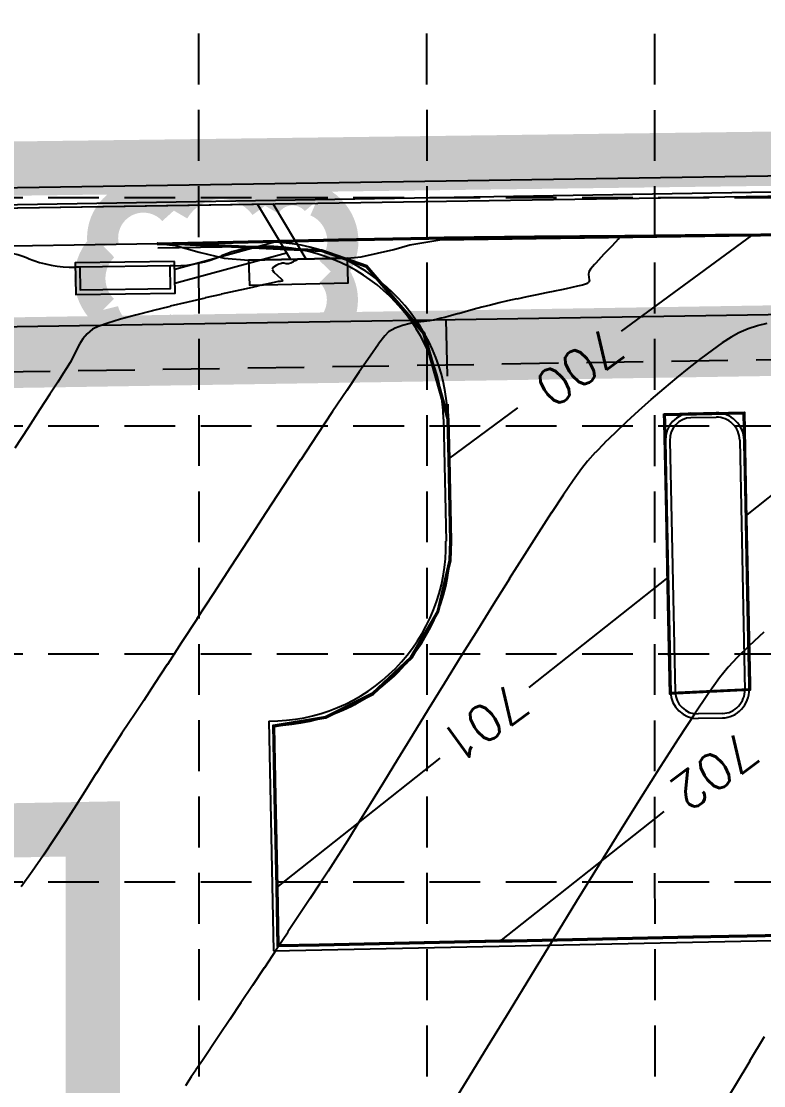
# Model space of a CAD drawing. Extents: x 5513 to 6525, y 3862 to 5479.
# Drawn here: x 5595.9 to 5678, y 5026.3 to 5144 of the extents above; entities that cross this region are included whole.
import ezdxf

# ---------------------------------------------------------------- set-up
doc = ezdxf.new("R2010")
doc.units = 0
doc.header["$LTSCALE"] = 50
doc.header["$MEASUREMENT"] = 0
for name, pattern in [('DAREA', [0.45, 0.35, -0.1]), ('DASH', [0.375, 0.25, -0.125]), ('HIDDEN', [0.375, 0.25, -0.125]), ('HIDDEN2', [0.1875, 0.125, -0.0625])]:
    doc.linetypes.add(name, pattern=pattern)
for name, color, linetype in [('C-DRNA-E', 11, 'DAREA'), ('C-PKNG-BACK-N', 7, 'Continuous'), ('C-PKNG-FACE-N', 4, 'Continuous'), ('C-STRM-PIPE-E', 14, 'Continuous'), ('C-STRM-PIPE-N', 4, 'Continuous'), ('c-strm-strc-n', 4, 'Continuous'), ('C-TOPO-MINR-N', 7, 'Continuous'), ('CONT-MJR', 6, 'Continuous'), ('CONT-MNR', 14, 'Continuous'), ('GRID', 254, 'HIDDEN'), ('INLET PROTECTION', 5, 'Continuous'), ('LIMITS OF DISTURBANCE', 1, 'DASH'), ('SILT FENCE', 200, 'Continuous'), ('V-ESMT-ACCS-N', 2, 'HIDDEN2'), ('V-ESMT-UTIL-N', 2, 'HIDDEN2'), ('v-pave-back-e', 6, 'Continuous'), ('v-prop-line', 3, 'Continuous'), ('v-strm-strc', 7, 'Continuous'), ('v-topo-bndy', 140, 'Continuous'), ('V-TOPO-BNDY-2', 7, 'Continuous')]:
    doc.layers.add(name, color=color, linetype=linetype)
for name, color, linetype, plot in [('C-TOPO-TINN--SUB-FACE', 6, 'Continuous', False), ('C-TOPO-TINN-CURB', 5, 'Continuous', False), ('C-TOPO-TINN-PVMT', 4, 'Continuous', False), ('C-TOPO-TINN-SUBG', 3, 'Continuous', False)]:
    doc.layers.add(name, color=color, linetype=linetype, plot=plot)
doc.styles.add('L100', font='simplex', dxfattribs={"height": 5})

msp = doc.modelspace()

# ---------------------------------------------------------------- linework, layer by layer
at = {"layer": 'C-DRNA-E', "color": 7, "const_width": 2, "elevation": -7.22, "flags": 128}
msp.add_lwpolyline([(5564.72, 4472.75), (5728.77, 4476.01), (5798.88, 4738.76), (5913.71, 4826.38), (5930.42, 4919.4), (6006.42, 5046.81), (6036.52, 5117.29), (5564.72, 5109.83)], dxfattribs=at)
at = {"layer": 'C-PKNG-BACK-N', "color": 7}
for p, q in [((5622.86, 5119.14), (5611.01, 5118.97)), ((5642.62, 5100.04), (5642.9, 5086.56)), ((5672.8, 5100.25), (5670, 5100.19)), ((5667.67, 5097.64), (5668.25, 5069.89)), ((5675.4, 5097.73), (5675.95, 5070)), ((5673.48, 5067.5), (5670.79, 5067.45)), ((5623.3, 5066.66), (5623.83, 5041.27)), ((5623.83, 5041.27), (5854.83, 5046.06))]:
    msp.add_line(p, q, dxfattribs=at)
for centre, radius, start, end in [((5623.12, 5099.64), 19.5, 1.1876, 90.7775), ((5623.4, 5086.16), 19.5, 269.7183, 1.1876), ((5670.75, 5069.95), 2.5, 181.1876, 270.9566)]:
    msp.add_arc(centre, radius, start, end, dxfattribs=at)
at = {"layer": 'C-PKNG-BACK-N', "color": 7, "extrusion": (0.273434, 0.005669, 0.961874)}
msp.add_arc((4979.08, -5554.34, 1579.28), 2.5, 0, 90, dxfattribs=at)
at = {"layer": 'C-PKNG-BACK-N', "color": 7, "extrusion": (0.266048, 0.173816, 0.948159)}
msp.add_arc((1164.92, -7146.71, 2395.37), 2.5, 236.6368, 329.3836, dxfattribs=at)
at = {"layer": 'C-PKNG-BACK-N', "color": 7, "extrusion": (0.273023, -0.16264, 0.948159)}
msp.add_arc((7259.3, -2161.39, 724.43), 2.5, 210.6164, 303.3632, dxfattribs=at)
at = {"layer": 'C-PKNG-FACE-N', "color": 7}
for p, q in [((5622.85, 5119.64), (5611.01, 5119.47)), ((5672.79, 5100.75), (5669.99, 5100.69)), ((5643.12, 5100.05), (5643.4, 5086.57)), ((5667.17, 5097.63), (5667.75, 5069.88)), ((5675.88, 5097.71), (5676.45, 5070.01)), ((5673.49, 5067), (5670.8, 5066.95)), ((5623.81, 5066.16), (5624.32, 5041.78)), ((5624.32, 5041.78), (5854.82, 5046.56))]:
    msp.add_line(p, q, dxfattribs=at)
for centre, radius, start, end in [((5623.12, 5099.64), 20, 1.1876, 90.7775), ((5623.4, 5086.16), 20, 271.1876, 1.1876), ((5670.75, 5069.95), 3, 181.1876, 270.9566)]:
    msp.add_arc(centre, radius, start, end, dxfattribs=at)
at = {"layer": 'C-PKNG-FACE-N', "color": 7, "extrusion": (0.273434, 0.005669, 0.961874)}
msp.add_arc((4979.08, -5554.34, 1579.28), 3, 0, 90, dxfattribs=at)
at = {"layer": 'C-PKNG-FACE-N', "color": 7, "extrusion": (0.266048, 0.173816, 0.948159)}
msp.add_arc((1164.92, -7146.71, 2395.37), 3, 236.6368, 329.3836, dxfattribs=at)
at = {"layer": 'C-PKNG-FACE-N', "color": 7, "extrusion": (0.273023, -0.16264, 0.948159)}
msp.add_arc((7259.3, -2161.39, 724.43), 3, 210.6164, 303.3632, dxfattribs=at)
at = {"layer": 'C-STRM-PIPE-E', "color": 7}
for p, q in [((5564.72, 5125.17), (5829.69, 5129.34)), ((5564.72, 5122.92), (5758.81, 5125.98)), ((5564.72, 5122.92), (5623.79, 5123.85)), ((5625.7, 5117.74), (5622.06, 5123.82)), ((5627.44, 5117.76), (5623.79, 5123.85))]:
    msp.add_line(p, q, dxfattribs=at)
at = {"layer": 'C-STRM-PIPE-N', "color": 7}
for p, q in [((5612.89, 5116.65), (5624.47, 5119.79)), ((5612.91, 5115.1), (5625.27, 5118.46))]:
    msp.add_line(p, q, dxfattribs=at)
at = {"layer": 'c-strm-strc-n', "color": 7}
for p, q in [((5602.38, 5116.86), (5601.88, 5116.85)), ((5612.88, 5117), (5612.38, 5116.99))]:
    msp.add_line(p, q, dxfattribs=at)
for points in [[(5612.88, 5117.5), (5601.88, 5117.35), (5601.93, 5113.85), (5612.92, 5114)], [(5612.38, 5116.99), (5602.38, 5116.86), (5602.42, 5114.36), (5612.42, 5114.49)]]:
    msp.add_lwpolyline(points, close=True, dxfattribs=at)
for centre, radius, start, end in [((5592.03, 5106.22), 12.5, 68.1576, 90.7775), ((5612.7, 5130.5), 13.5, 270.7775, 293.3973), ((5623.03, 5106.64), 12.5, 90.7775, 113.3973), ((5601.7, 5130.35), 13.5, 248.1576, 270.7775)]:
    msp.add_arc(centre, radius, start, end, dxfattribs=at)
at = {"layer": 'C-TOPO-MINR-N', "color": 7}
for points, elevation in [([(5662.33, 5109.77), (5676.72, 5120.37)], 700), ([(5643.21, 5095.67), (5650.83, 5101.29)], 700), ([(5676.05, 5089.33), (5681.25, 5093.44)], 701), ([(5652.11, 5070.37), (5667.48, 5082.55)], 701), ([(5624.19, 5048.27), (5642.25, 5062.57)], 701), ([(5648.84, 5042.29), (5667.03, 5056.68)], 702)]:
    msp.add_lwpolyline(points, dxfattribs=dict(at, elevation=elevation))
at = {"layer": 'C-TOPO-TINN--SUB-FACE', "color": 7}
msp.add_polyline3d([(5680.21, 5042.99, 703.26), (5670.21, 5042.78, 703.02), (5660.22, 5042.57, 702.77), (5650.22, 5042.36, 702.53), (5648.84, 5042.34, 702.5), (5638.85, 5042.13, 702.1), (5628.85, 5041.92, 701.7), (5624.37, 5041.83, 701.52), (5624.24, 5048.28, 701.5), (5624.03, 5058.27, 701.11), (5623.87, 5066.12, 700.8), (5629.59, 5067.08, 700.83), (5634.83, 5069.68, 700.86), (5639.1, 5073.68, 700.88), (5642.03, 5078.75, 700.91), (5643.38, 5084.44, 700.94), (5643.45, 5086.57, 700.95), (5643.26, 5095.68, 700.5), (5643.17, 5100.06, 700.4), (5640.5, 5109.5, 700.11), (5634.11, 5116.95, 699.82), (5629.17, 5118.68, 699.54), (5619.18, 5119.17, 699.31), (5616.4, 5119.3, 699.25), (5611, 5119.42, 699.11), (5611.01, 5119.42, 698.61), (5621, 5119.63, 698.97), (5631, 5119.84, 699.32), (5641, 5120.04, 699.68), (5642.7, 5120.08, 699.74), (5652.7, 5120.17, 699.96), (5662.7, 5120.26, 700.19), (5672.7, 5120.36, 700.41), (5682.7, 5120.45, 700.63)], dxfattribs=at)
msp.add_polyline3d([(5667.06, 5100.59, 701.01), (5675.87, 5100.78, 701.24), (5676.07, 5090.78, 701.57), (5676.28, 5080.78, 701.91), (5676.49, 5070.78, 702.24), (5676.5, 5070.12, 702.27), (5667.7, 5069.68, 702.01), (5667.49, 5079.68, 701.69), (5667.29, 5089.68, 701.37), (5667.08, 5099.68, 701.04)], close=True, dxfattribs=at)
at = {"layer": 'C-TOPO-TINN-CURB', "color": 7}
msp.add_polyline3d([(5680.21, 5042.89, 703.26), (5670.22, 5042.68, 703.02), (5660.22, 5042.47, 702.77), (5650.22, 5042.26, 702.53), (5648.85, 5042.24, 702.5), (5638.85, 5042.03, 702.1), (5628.85, 5041.82, 701.7), (5624.27, 5041.73, 701.52), (5624.14, 5048.27, 701.5), (5623.93, 5058.27, 701.11), (5623.76, 5066.2, 700.8), (5629.55, 5067.18, 700.83), (5634.77, 5069.77, 700.86), (5639.02, 5073.75, 700.88), (5641.94, 5078.79, 700.91), (5643.28, 5084.45, 700.94), (5643.35, 5086.57, 700.95), (5643.16, 5095.67, 700.5), (5643.07, 5100.04, 700.4), (5640.41, 5109.45, 700.11), (5634.06, 5116.87, 699.82), (5629.15, 5118.58, 699.54), (5619.17, 5119.07, 699.31), (5616.4, 5119.2, 699.25), (5611.01, 5119.52, 699.11), (5611, 5119.52, 698.61), (5621, 5119.73, 698.97), (5631, 5119.94, 699.32), (5641, 5120.14, 699.68), (5642.7, 5120.18, 699.74), (5652.7, 5120.27, 699.96), (5662.7, 5120.36, 700.19), (5672.7, 5120.46, 700.41), (5682.7, 5120.55, 700.63)], dxfattribs=at)
msp.add_polyline3d([(5667.16, 5100.5, 701.01), (5675.77, 5100.67, 701.24), (5675.98, 5090.73, 701.57), (5676.18, 5080.73, 701.91), (5676.39, 5070.73, 702.25), (5676.4, 5070.21, 702.27), (5667.8, 5069.79, 702.01), (5667.59, 5079.73, 701.69), (5667.38, 5089.73, 701.36), (5667.18, 5099.73, 701.04)], close=True, dxfattribs=at)
at = {"layer": 'C-TOPO-TINN-PVMT', "color": 7}
msp.add_polyline3d([(5680.21, 5042.94, 702.76), (5670.21, 5042.73, 702.52), (5660.22, 5042.52, 702.27), (5650.22, 5042.31, 702.03), (5648.84, 5042.29, 702), (5638.85, 5042.08, 701.6), (5628.85, 5041.87, 701.2), (5624.32, 5041.78, 701.02), (5624.19, 5048.27, 701), (5623.98, 5058.27, 700.61), (5623.81, 5066.16, 700.3), (5629.57, 5067.13, 700.33), (5634.8, 5069.72, 700.36), (5639.06, 5073.72, 700.38), (5641.98, 5078.77, 700.41), (5643.33, 5084.45, 700.44), (5643.4, 5086.57, 700.45), (5643.21, 5095.67, 700), (5643.12, 5100.05, 699.9), (5640.46, 5109.47, 699.61), (5634.09, 5116.91, 699.32), (5629.16, 5118.63, 699.04), (5619.17, 5119.12, 698.81), (5616.4, 5119.25, 698.75), (5611.01, 5119.47, 698.61), (5611.01, 5119.47, 698.11), (5621, 5119.68, 698.47), (5631, 5119.89, 698.82), (5641, 5120.09, 699.18), (5642.7, 5120.13, 699.24), (5652.7, 5120.22, 699.46), (5662.7, 5120.31, 699.69), (5672.7, 5120.41, 699.91), (5682.7, 5120.5, 700.13)], dxfattribs=at)
msp.add_polyline3d([(5667.11, 5100.55, 700.51), (5675.82, 5100.73, 700.74), (5676.03, 5090.73, 701.07), (5676.23, 5080.73, 701.41), (5676.44, 5070.73, 701.75), (5676.45, 5070.16, 701.77), (5667.75, 5069.74, 701.51), (5667.54, 5079.73, 701.19), (5667.33, 5089.73, 700.86), (5667.13, 5099.73, 700.54)], close=True, dxfattribs=at)
at = {"layer": 'C-TOPO-TINN-SUBG', "color": 7}
msp.add_polyline3d([(5680.21, 5043.04, 702.26), (5670.21, 5042.83, 702.02), (5660.21, 5042.62, 701.77), (5650.22, 5042.41, 701.53), (5648.84, 5042.39, 701.5), (5638.84, 5042.18, 701.1), (5628.85, 5041.97, 700.7), (5624.42, 5041.88, 700.52), (5624.29, 5048.28, 700.5), (5624.08, 5058.27, 700.11), (5623.92, 5066.08, 699.8), (5629.6, 5067.04, 699.83), (5634.86, 5069.64, 699.86), (5639.14, 5073.65, 699.88), (5642.08, 5078.73, 699.91), (5643.43, 5084.43, 699.94), (5643.5, 5086.57, 699.95), (5643.31, 5095.68, 699.5), (5643.22, 5100.07, 699.4), (5640.55, 5109.52, 699.11), (5634.14, 5116.99, 698.82), (5629.18, 5118.73, 698.54), (5619.18, 5119.22, 698.31), (5616.4, 5119.35, 698.25), (5614.83, 5119.39, 698.11), (5611.01, 5119.37, 697.61), (5621.01, 5119.58, 697.97), (5631, 5119.79, 698.32), (5641, 5119.99, 698.68), (5642.7, 5120.03, 698.74), (5652.7, 5120.12, 698.96), (5662.7, 5120.21, 699.19), (5672.7, 5120.31, 699.41), (5682.7, 5120.4, 699.63)], dxfattribs=at)
msp.add_polyline3d([(5667.01, 5100.64, 700.01), (5675.92, 5100.83, 700.24), (5676.12, 5090.78, 700.57), (5676.33, 5080.78, 700.91), (5676.54, 5070.78, 701.24), (5676.55, 5070.07, 701.27), (5667.65, 5069.63, 701.01), (5667.44, 5079.68, 700.69), (5667.24, 5089.68, 700.37), (5667.03, 5099.68, 700.04)], close=True, dxfattribs=at)
at = {"layer": 'CONT-MJR', "color": 42, "elevation": 700}
for points in [[(5661.66, 5119.63), (5661.2, 5119.15)], [(5661.94, 5119.94), (5661.66, 5119.63)], [(5659.32, 5117.15), (5658.89, 5116.65)], [(5659.9, 5117.79), (5659.32, 5117.15)], [(5658.65, 5116.05), (5658.71, 5115.74)], [(5658.44, 5115.03), (5658, 5114.88)], [(5658.68, 5115.2), (5658.44, 5115.03)], [(5650.75, 5113.34), (5649.71, 5113.12)], [(5652.95, 5113.79), (5651.85, 5113.57)], [(5655.67, 5114.35), (5654.92, 5114.19)], [(5656.19, 5114.46), (5655.67, 5114.35)], [(5646.85, 5112.42), (5645.9, 5112.17)], [(5647.82, 5112.67), (5646.85, 5112.42)], [(5648.79, 5112.91), (5647.82, 5112.67)], [(5649.71, 5113.12), (5648.79, 5112.91)], [(5641.49, 5110.99), (5641.08, 5110.92)], [(5641.97, 5111.11), (5641.49, 5110.99)], [(5642.78, 5111.31), (5642.38, 5111.21)], [(5643.26, 5111.43), (5642.78, 5111.31)], [(5637.26, 5110.11), (5636.53, 5109.7)], [(5638.92, 5110.62), (5638.08, 5110.41)], [(5640.47, 5110.85), (5639.74, 5110.76)], [(5631.91, 5103.23), (5630.34, 5100.89)], [(5630.34, 5100.89), (5628.64, 5098.31)], [(5621.02, 5086.68), (5619.07, 5083.7)], [(5619.07, 5083.7), (5617.17, 5080.78)], [(5617.17, 5080.78), (5615.35, 5077.97)], [(5609.47, 5068.95), (5608.5, 5067.5)], [(5607.8, 5066.46), (5607.05, 5065.33)], [(5604.21, 5060.9), (5603.12, 5059.17)], [(5598.36, 5051.83), (5597.13, 5050.04)]]:
    msp.add_lwpolyline(points, dxfattribs=at)
at = {"layer": 'CONT-MJR', "color": 42, "extrusion": (0.730824, -0.682566, 0), "elevation": 643.19}
msp.add_lwpolyline([(7606.65, 700), (7606.42, 700)], dxfattribs=at)
at = {"layer": 'CONT-MJR', "color": 42, "extrusion": (0.736493, -0.676445, 0), "elevation": 706.63}
msp.add_lwpolyline([(7601.11, 700), (7601.02, 700)], dxfattribs=at)
at = {"layer": 'CONT-MJR', "color": 42, "extrusion": (0.727408, -0.686206, 0), "elevation": 605.2}
msp.add_lwpolyline([(7607.52, 700), (7606.57, 700)], dxfattribs=at)
at = {"layer": 'CONT-MJR', "color": 42, "extrusion": (0.723213, -0.690625, 0), "elevation": 558.84}
msp.add_lwpolyline([(7612, 700), (7611.07, 700)], dxfattribs=at)
at = {"layer": 'CONT-MJR', "color": 42, "extrusion": (0.993952, -0.10982, 0), "elevation": 5062.58}
msp.add_lwpolyline([(5706.84, 700), (5706.53, 700)], dxfattribs=at)
at = {"layer": 'CONT-MJR', "color": 42, "extrusion": (0.82369, -0.567041, 0), "elevation": 1759.82}
msp.add_lwpolyline([(7423.35, 700), (7422.99, 700)], dxfattribs=at)
at = {"layer": 'CONT-MJR', "color": 42, "extrusion": (0.986854, 0.161612, 0), "elevation": 6411.08}
msp.add_lwpolyline([(4133.98, 700), (4133.68, 700)], dxfattribs=at)
at = {"layer": 'CONT-MJR', "color": 42, "extrusion": (0.226365, -0.974043, 0), "elevation": -3701.34}
msp.add_lwpolyline([(6667.75, 700), (6667.1, 700)], dxfattribs=at)
at = {"layer": 'CONT-MJR', "color": 42, "extrusion": (0.214941, -0.976627, 0), "elevation": -3779.18}
msp.add_lwpolyline([(6624.58, 700), (6623.94, 700)], dxfattribs=at)
at = {"layer": 'CONT-MJR', "color": 42, "extrusion": (0.239117, -0.970991, 0), "elevation": -3613.58}
msp.add_lwpolyline([(6716.92, 700), (6716.35, 700)], dxfattribs=at)
at = {"layer": 'CONT-MJR', "color": 42, "extrusion": (0.961495, -0.274821, 0), "elevation": 4035.04}
msp.add_lwpolyline([(6473.62, 700), (6473.36, 700)], dxfattribs=at)
at = {"layer": 'CONT-MJR', "color": 42, "extrusion": (0.201567, -0.979475, 0), "elevation": -3869.38}
msp.add_lwpolyline([(6566.57, 700), (6565.45, 700)], dxfattribs=at)
at = {"layer": 'CONT-MJR', "color": 42, "extrusion": (0.196175, -0.980569, 0), "elevation": -3905.46}
msp.add_lwpolyline([(6547.37, 700), (6546.3, 700)], dxfattribs=at)
at = {"layer": 'CONT-MJR', "color": 42, "extrusion": (0.19782, -0.980238, 0), "elevation": -3894.47}
msp.add_lwpolyline([(6554.86, 700), (6553.91, 700)], dxfattribs=at)
at = {"layer": 'CONT-MJR', "color": 42, "extrusion": (-0.266112, 0.963942, 0), "elevation": 3425.39}
msp.add_lwpolyline([(-6802.73, 700), (-6801.83, 700)], dxfattribs=at)
at = {"layer": 'CONT-MJR', "color": 42, "extrusion": (0.238564, -0.971127, 0), "elevation": -3617.57}
msp.add_lwpolyline([(6698.81, 700), (6698.39, 700)], dxfattribs=at)
at = {"layer": 'CONT-MJR', "color": 42, "extrusion": (0.261535, -0.965194, 0), "elevation": -3457.62}
msp.add_lwpolyline([(6784.08, 700), (6783.66, 700)], dxfattribs=at)
at = {"layer": 'CONT-MJR', "color": 42, "extrusion": (0.269068, -0.963121, 0), "elevation": -3404.51}
msp.add_lwpolyline([(6811.52, 700), (6810.89, 700)], dxfattribs=at)
at = {"layer": 'CONT-MJR', "color": 42, "extrusion": (0.269296, -0.963057, 0), "elevation": -3402.89}
msp.add_lwpolyline([(6813.11, 700), (6812.32, 700)], dxfattribs=at)
at = {"layer": 'CONT-MJR', "color": 42, "extrusion": (-0.345194, 0.938531, 0), "elevation": 2850.05}
msp.add_lwpolyline([(-7055.59, 700), (-7054.73, 700)], dxfattribs=at)
at = {"layer": 'CONT-MJR', "color": 42, "extrusion": (0.168634, -0.985679, 0), "elevation": -4086.51}
msp.add_lwpolyline([(6420.82, 700), (6419.99, 700)], dxfattribs=at)
at = {"layer": 'CONT-MJR', "color": 42, "extrusion": (0.116488, -0.993192, 0), "elevation": -4419.01}
msp.add_lwpolyline([(6198.03, 700), (6197.43, 700)], dxfattribs=at)
at = {"layer": 'CONT-MJR', "color": 42, "extrusion": (0.796669, -0.604416, 0), "elevation": 1402.01}
msp.add_lwpolyline([(7476.97, 700), (7475.83, 700)], dxfattribs=at)
at = {"layer": 'CONT-MJR', "color": 42, "extrusion": (0.734832, -0.678249, 0), "elevation": 676.26}
msp.add_lwpolyline([(7577.74, 700), (7577.17, 700)], dxfattribs=at)
at = {"layer": 'CONT-MJR', "color": 42, "extrusion": (0.814715, -0.579862, 0), "elevation": 1629.14}
msp.add_lwpolyline([(7429.64, 700), (7427.99, 700)], dxfattribs=at)
at = {"layer": 'CONT-MJR', "color": 42, "extrusion": (0.823227, -0.567712, 0), "elevation": 1739.15}
msp.add_lwpolyline([(7403.01, 700), (7400.91, 700)], dxfattribs=at)
at = {"layer": 'CONT-MJR', "color": 42, "extrusion": (0.828141, -0.56052, 0), "elevation": 1803.55}
msp.add_lwpolyline([(7385.48, 700), (7383, 700)], dxfattribs=at)
at = {"layer": 'CONT-MJR', "color": 42, "extrusion": (0.83506, -0.550159, 0), "elevation": 1895.37}
msp.add_lwpolyline([(7354.04, 700), (7350.74, 700)], dxfattribs=at)
at = {"layer": 'CONT-MJR', "color": 42, "extrusion": (0.836212, -0.548406, 0), "elevation": 1910.78}
msp.add_lwpolyline([(7346.75, 700), (7343.29, 700)], dxfattribs=at)
at = {"layer": 'CONT-MJR', "color": 42, "extrusion": (0.837063, -0.547107, 0), "elevation": 1922.18}
msp.add_lwpolyline([(7340.31, 700), (7336.76, 700)], dxfattribs=at)
at = {"layer": 'CONT-MJR', "color": 42, "extrusion": (0.83768, -0.546162, 0), "elevation": 1930.46}
msp.add_lwpolyline([(7334.59, 700), (7331, 700)], dxfattribs=at)
at = {"layer": 'CONT-MJR', "color": 42, "extrusion": (0.838283, -0.545236, 0), "elevation": 1938.56}
msp.add_lwpolyline([(7318.47, 700), (7315.33, 700)], dxfattribs=at)
at = {"layer": 'CONT-MJR', "color": 42, "extrusion": (0.837907, -0.545813, 0), "elevation": 1933.53}
msp.add_lwpolyline([(7316.66, 700), (7313.78, 700)], dxfattribs=at)
at = {"layer": 'CONT-MJR', "color": 42, "extrusion": (0.837184, -0.546921, 0), "elevation": 1923.84}
msp.add_lwpolyline([(7316.33, 700), (7313.77, 700)], dxfattribs=at)
at = {"layer": 'CONT-MJR', "color": 42, "extrusion": (0.835899, -0.548883, 0), "elevation": 1906.68}
msp.add_lwpolyline([(7318.26, 700), (7316.07, 700)], dxfattribs=at)
at = {"layer": 'CONT-MJR', "color": 42, "extrusion": (0.828657, -0.559757, 0), "elevation": 1810.95}
msp.add_lwpolyline([(7338.61, 700), (7337.36, 700)], dxfattribs=at)
at = {"layer": 'CONT-MJR', "color": 42, "extrusion": (0.838871, -0.54433, 0), "elevation": 1946.38}
msp.add_lwpolyline([(7301.25, 700), (7299.67, 700)], dxfattribs=at)
at = {"layer": 'CONT-MJR', "color": 42, "extrusion": (0.843366, -0.53734, 0), "elevation": 2006.97}
msp.add_lwpolyline([(7283.24, 700), (7281.48, 700)], dxfattribs=at)
at = {"layer": 'CONT-MJR', "color": 42, "extrusion": (0.845369, -0.534184, 0), "elevation": 2034.18}
msp.add_lwpolyline([(7273.93, 700), (7272.01, 700)], dxfattribs=at)
at = {"layer": 'CONT-MJR', "color": 42, "extrusion": (0.844326, -0.535831, 0), "elevation": 2020}
msp.add_lwpolyline([(7273.91, 700), (7271.78, 700)], dxfattribs=at)
at = {"layer": 'CONT-MJR', "color": 42, "extrusion": (0.841715, -0.539922, 0), "elevation": 1984.68}
msp.add_lwpolyline([(7281.5, 700), (7279.3, 700)], dxfattribs=at)
at = {"layer": 'CONT-MJR', "color": 42, "extrusion": (0.837708, -0.546119, 0), "elevation": 1930.91}
msp.add_lwpolyline([(7293.75, 700), (7291.53, 700)], dxfattribs=at)
at = {"layer": 'CONT-MJR', "color": 42, "extrusion": (0.832124, -0.55459, 0), "elevation": 1856.83}
msp.add_lwpolyline([(7310.75, 700), (7308.54, 700)], dxfattribs=at)
at = {"layer": 'CONT-MJR', "color": 42, "extrusion": (0.81462, -0.579995, 0), "elevation": 1630.54}
msp.add_lwpolyline([(7360.17, 700), (7358.07, 700)], dxfattribs=at)
at = {"layer": 'CONT-MNR', "color": 42, "extrusion": (0.568768, -0.822498, 0), "elevation": -1009.96}
msp.add_lwpolyline([(7536.22, 699), (7535.87, 699)], dxfattribs=at)
at = {"layer": 'CONT-MNR', "color": 42, "extrusion": (0.417527, -0.908665, 0), "elevation": -2301.47}
msp.add_lwpolyline([(7247.28, 699), (7246.92, 699)], dxfattribs=at)
at = {"layer": 'CONT-MNR', "color": 42}
for points, elevation in [([(5624.7, 5117.28), (5624.42, 5117.19)], 699), ([(5625.2, 5117.23), (5624.96, 5117.29)], 699), ([(5626.43, 5117.69), (5626.27, 5117.6)], 699), ([(5624.25, 5115.93), (5624.66, 5115.58)], 699), ([(5621.6, 5114.66), (5620.78, 5114.48)], 699), ([(5621.94, 5114.73), (5621.6, 5114.66)], 699), ([(5622.19, 5114.8), (5621.94, 5114.73)], 699), ([(5623.54, 5115.09), (5623.03, 5114.99)], 699), ([(5624.03, 5115.19), (5623.54, 5115.09)], 699), ([(5624.55, 5115.29), (5624.34, 5115.26)], 699), ([(5624.84, 5115.38), (5624.74, 5115.32)], 699), ([(5619.56, 5114.2), (5618.03, 5113.86)], 699), ([(5620.78, 5114.48), (5619.56, 5114.2)], 699), ([(5606.88, 5111.1), (5605.47, 5110.68)], 699), ([(5603.8, 5110), (5603.2, 5109.49)], 699), ([(5678.38, 5110.63), (5677.34, 5110.37)], 701), ([(5603.2, 5109.49), (5602.73, 5108.93)], 699), ([(5675.28, 5109.58), (5674.45, 5109.13)], 701), ([(5602.36, 5108.34), (5602.03, 5107.7)], 699), ([(5601.33, 5106.33), (5600.88, 5105.6)], 699), ([(5601.7, 5107.03), (5601.33, 5106.33)], 699), ([(5669.77, 5105.73), (5668.39, 5104.61)], 701), ([(5599.94, 5104.15), (5599.07, 5102.81)], 699), ([(5597.97, 5101.11), (5596.68, 5099.1)], 699), ([(5664.19, 5100.97), (5662.86, 5099.74)], 701), ([(5662.86, 5099.74), (5661.6, 5098.55)], 701), ([(5660.44, 5097.41), (5659.42, 5096.35)], 701), ([(5658.55, 5095.39), (5657.88, 5094.54)], 701), ([(5656.98, 5093.28), (5655.87, 5091.66)], 701), ([(5655.87, 5091.66), (5654.58, 5089.71)], 701), ([(5649.91, 5082.39), (5648.16, 5079.61)], 701), ([(5648.16, 5079.61), (5646.37, 5076.73)], 701), ([(5678.05, 5076.48), (5676.43, 5074.99)], 702), ([(5675.1, 5073.7), (5674.1, 5072.63)], 702), ([(5642.72, 5070.84), (5640.93, 5067.93)], 701), ([(5670.38, 5067.42), (5668.61, 5064.73)], 702), ([(5639.19, 5065.11), (5637.53, 5062.4)], 701), ([(5668.61, 5064.73), (5666.64, 5061.65)], 702), ([(5637.53, 5062.4), (5635.97, 5059.86)], 701), ([(5666.64, 5061.65), (5664.49, 5058.25)], 702), ([(5632.18, 5053.72), (5631.3, 5052.3)], 701), ([(5659.81, 5050.74), (5657.35, 5046.75)], 702), ([(5627.84, 5047), (5626.67, 5045.22)], 701), ([(5625.42, 5043.33), (5624.12, 5041.38)], 701), ([(5652.34, 5038.59), (5649.87, 5034.55)], 702), ([(5621.49, 5037.41), (5620.21, 5035.49)], 701), ([(5649.87, 5034.55), (5647.45, 5030.6)], 702), ([(5616.83, 5030.44), (5615.95, 5029.13)], 701), ([(5614.72, 5027.31), (5614.08, 5026.34)], 701)]:
    msp.add_lwpolyline(points, dxfattribs=dict(at, elevation=elevation))
at = {"layer": 'CONT-MNR', "color": 42, "extrusion": (0.017841, -0.999841, 0), "elevation": -5016.12}
msp.add_lwpolyline([(5715.36, 699), (5715.1, 699)], dxfattribs=at)
at = {"layer": 'CONT-MNR', "color": 42, "extrusion": (-0.023941, -0.999713, 0), "elevation": -5250.44}
msp.add_lwpolyline([(5501.34, 699), (5501.08, 699)], dxfattribs=at)
at = {"layer": 'CONT-MNR', "color": 42, "extrusion": (0.326789, -0.945097, 0), "elevation": -2997.94}
msp.add_lwpolyline([(6989.14, 699), (6988.86, 699)], dxfattribs=at)
at = {"layer": 'CONT-MNR', "color": 42, "extrusion": (-0.445158, 0.895452, 0), "elevation": 2077.97}
msp.add_lwpolyline([(-7315.93, 699), (-7315.58, 699)], dxfattribs=at)
at = {"layer": 'CONT-MNR', "color": 42, "extrusion": (0.482521, -0.875884, 0), "elevation": -1767.63}
msp.add_lwpolyline([(7397.32, 699), (7397.04, 699)], dxfattribs=at)
at = {"layer": 'CONT-MNR', "color": 42, "extrusion": (0.471891, -0.881657, 0), "elevation": -1856.99}
msp.add_lwpolyline([(7375.66, 699), (7375.57, 699)], dxfattribs=at)
at = {"layer": 'CONT-MNR', "color": 42, "extrusion": (0.448292, -0.893887, 0), "elevation": -2052.36}
msp.add_lwpolyline([(7323.74, 699), (7323.7, 699)], dxfattribs=at)
at = {"layer": 'CONT-MNR', "color": 42, "extrusion": (0.854729, -0.519075, 0), "elevation": 2150.81}
msp.add_lwpolyline([(7292.7, 699), (7292.44, 699)], dxfattribs=at)
at = {"layer": 'CONT-MNR', "color": 42, "extrusion": (0.877442, 0.479683, 0), "elevation": 7388.81}
msp.add_lwpolyline([(1791.95, 699), (1791.6, 699)], dxfattribs=at)
at = {"layer": 'CONT-MNR', "color": 42, "extrusion": (-0.689896, -0.723909, 0), "elevation": -7583.61}
msp.add_lwpolyline([(541.43, 699), (541.99, 699)], dxfattribs=at)
at = {"layer": 'CONT-MNR', "color": 42, "extrusion": (-0.246963, 0.969025, 0), "elevation": 3567.9}
msp.add_lwpolyline([(-6711.44, 699), (-6711.21, 699)], dxfattribs=at)
at = {"layer": 'CONT-MNR', "color": 42, "extrusion": (0.230064, -0.973175, 0), "elevation": -3684.13}
msp.add_lwpolyline([(6648.61, 699), (6648.34, 699)], dxfattribs=at)
at = {"layer": 'CONT-MNR', "color": 42, "extrusion": (0.205, -0.978762, 0), "elevation": -3853.64}
msp.add_lwpolyline([(6552.18, 699), (6551.81, 699)], dxfattribs=at)
at = {"layer": 'CONT-MNR', "color": 42, "extrusion": (0.203536, -0.979068, 0), "elevation": -3863.43}
msp.add_lwpolyline([(6547.74, 699), (6547.43, 699)], dxfattribs=at)
at = {"layer": 'CONT-MNR', "color": 42, "extrusion": (0.152291, -0.988336, 0), "elevation": -4199.05}
msp.add_lwpolyline([(6338.15, 699), (6337.96, 699)], dxfattribs=at)
at = {"layer": 'CONT-MNR', "color": 42, "extrusion": (0.742391, 0.669967, 0), "elevation": 7602.97}
msp.add_lwpolyline([(29.42, 699), (29.16, 699)], dxfattribs=at)
at = {"layer": 'CONT-MNR', "color": 42, "extrusion": (0.227939, -0.973675, 0), "elevation": -3698.67}
msp.add_lwpolyline([(6633.97, 699), (6632.01, 699)], dxfattribs=at)
at = {"layer": 'CONT-MNR', "color": 42, "extrusion": (0.223742, -0.974648, 0), "elevation": -3727.22}
msp.add_lwpolyline([(6619.79, 699), (6617.98, 699)], dxfattribs=at)
at = {"layer": 'CONT-MNR', "color": 42, "extrusion": (0.240639, -0.970615, 0), "elevation": -3611.74}
msp.add_lwpolyline([(6677.72, 699), (6675.7, 699)], dxfattribs=at)
at = {"layer": 'CONT-MNR', "color": 42, "extrusion": (0.233388, -0.972384, 0), "elevation": -3661.48}
msp.add_lwpolyline([(6652.62, 699), (6650.58, 699)], dxfattribs=at)
at = {"layer": 'CONT-MNR', "color": 42, "extrusion": (0.265441, -0.964127, 0), "elevation": -3439.46}
msp.add_lwpolyline([(6764.17, 699), (6762.44, 699)], dxfattribs=at)
at = {"layer": 'CONT-MNR', "color": 42, "extrusion": (-0.250683, 0.968069, 0), "elevation": 3542.38}
msp.add_lwpolyline([(-6712.77, 699), (-6710.85, 699)], dxfattribs=at)
at = {"layer": 'CONT-MNR', "color": 42, "extrusion": (0.442093, -0.896969, 0), "elevation": -2106.11}
msp.add_lwpolyline([(7286.22, 699), (7285.53, 699)], dxfattribs=at)
at = {"layer": 'CONT-MNR', "color": 42, "extrusion": (0.333275, -0.94283, 0), "elevation": -2950.33}
msp.add_lwpolyline([(6988.27, 699), (6987.15, 699)], dxfattribs=at)
at = {"layer": 'CONT-MNR', "color": 42, "extrusion": (-0.396779, 0.917914, 0), "elevation": 2438.32}
msp.add_lwpolyline([(-7237.92, 701), (-7236.8, 701)], dxfattribs=at)
at = {"layer": 'CONT-MNR', "color": 42, "extrusion": (0.31383, -0.949479, 0), "elevation": -3070.47}
msp.add_lwpolyline([(6994.31, 701), (6993.22, 701)], dxfattribs=at)
at = {"layer": 'CONT-MNR', "color": 42, "extrusion": (0.846026, -0.533142, 0), "elevation": 2016.27}
msp.add_lwpolyline([(7309.34, 699), (7308.63, 699)], dxfattribs=at)
at = {"layer": 'CONT-MNR', "color": 42, "extrusion": (0.541182, -0.840906, 0), "elevation": -1225.39}
msp.add_lwpolyline([(7536.64, 701), (7535.46, 701)], dxfattribs=at)
at = {"layer": 'CONT-MNR', "color": 42, "extrusion": (0.899119, -0.437705, 0), "elevation": 2801.22}
msp.add_lwpolyline([(7044.47, 699), (7043.72, 699)], dxfattribs=at)
at = {"layer": 'CONT-MNR', "color": 42, "extrusion": (0.59934, -0.800494, 0), "elevation": -689.02}
msp.add_lwpolyline([(7601.91, 701), (7600.37, 701)], dxfattribs=at)
at = {"layer": 'CONT-MNR', "color": 42, "extrusion": (-0.575689, 0.817669, 0), "elevation": 910.9}
msp.add_lwpolyline([(-7579.91, 701), (-7578.53, 701)], dxfattribs=at)
at = {"layer": 'CONT-MNR', "color": 42, "extrusion": (0.617066, -0.786912, 0), "elevation": -519.14}
msp.add_lwpolyline([(7613.86, 701), (7612.18, 701)], dxfattribs=at)
at = {"layer": 'CONT-MNR', "color": 42, "extrusion": (0.839769, -0.542944, 0), "elevation": 1931.39}
msp.add_lwpolyline([(7327.89, 699), (7326.76, 699)], dxfattribs=at)
at = {"layer": 'CONT-MNR', "color": 42, "extrusion": (0.834805, -0.550545, 0), "elevation": 1864.78}
msp.add_lwpolyline([(7345.72, 699), (7345.12, 699)], dxfattribs=at)
at = {"layer": 'CONT-MNR', "color": 42, "extrusion": (0.643622, -0.765343, 0), "elevation": -258.47}
msp.add_lwpolyline([(7623.71, 701), (7621.87, 701)], dxfattribs=at)
at = {"layer": 'CONT-MNR', "color": 42, "extrusion": (0.840428, -0.541924, 0), "elevation": 1940.28}
msp.add_lwpolyline([(7322.81, 699), (7320.79, 699)], dxfattribs=at)
at = {"layer": 'CONT-MNR', "color": 42, "extrusion": (-0.654808, 0.755795, 0), "elevation": 146.36}
msp.add_lwpolyline([(-7624.85, 701), (-7622.98, 701)], dxfattribs=at)
at = {"layer": 'CONT-MNR', "color": 42, "extrusion": (0.665606, -0.746303, 0), "elevation": -36.75}
msp.add_lwpolyline([(7624.3, 701), (7622.44, 701)], dxfattribs=at)
at = {"layer": 'CONT-MNR', "color": 42, "extrusion": (0.838498, -0.544905, 0), "elevation": 1914.27}
msp.add_lwpolyline([(7325.24, 699), (7322.54, 699)], dxfattribs=at)
at = {"layer": 'CONT-MNR', "color": 42, "extrusion": (-0.702254, 0.711927, 0), "elevation": -346.08}
msp.add_lwpolyline([(-7611.12, 701), (-7609.5, 701)], dxfattribs=at)
at = {"layer": 'CONT-MNR', "color": 42, "extrusion": (0.740809, -0.671716, 0), "elevation": 769.25}
msp.add_lwpolyline([(7576.94, 701), (7575.65, 701)], dxfattribs=at)
at = {"layer": 'CONT-MNR', "color": 42, "extrusion": (0.813025, -0.582228, 0), "elevation": 1633.81}
msp.add_lwpolyline([(7436.17, 701), (7434.62, 701)], dxfattribs=at)
at = {"layer": 'CONT-MNR', "color": 42, "extrusion": (0.839273, -0.54371, 0), "elevation": 1978.41}
msp.add_lwpolyline([(7346.11, 701), (7343.46, 701)], dxfattribs=at)
at = {"layer": 'CONT-MNR', "color": 42, "extrusion": (0.842775, -0.538267, 0), "elevation": 2025.9}
msp.add_lwpolyline([(7330.51, 701), (7327.59, 701)], dxfattribs=at)
at = {"layer": 'CONT-MNR', "color": 42, "extrusion": (0.845326, -0.534252, 0), "elevation": 2060.73}
msp.add_lwpolyline([(7317.87, 701), (7314.75, 701)], dxfattribs=at)
at = {"layer": 'CONT-MNR', "color": 42, "extrusion": (0.849841, -0.527039, 0), "elevation": 2122.88}
msp.add_lwpolyline([(7290.27, 701), (7286.81, 701)], dxfattribs=at)
at = {"layer": 'CONT-MNR', "color": 42, "extrusion": (0.697618, -0.71647, 0), "elevation": 323.9}
msp.add_lwpolyline([(7607.39, 702), (7605.54, 702)], dxfattribs=at)
at = {"layer": 'CONT-MNR', "color": 42, "extrusion": (0.850705, -0.525643, 0), "elevation": 2134.84}
msp.add_lwpolyline([(7283.32, 701), (7279.85, 701)], dxfattribs=at)
at = {"layer": 'CONT-MNR', "color": 42, "extrusion": (0.784997, -0.6195, 0), "elevation": 1311.66}
msp.add_lwpolyline([(7497.1, 702), (7495.58, 702)], dxfattribs=at)
at = {"layer": 'CONT-MNR', "color": 42, "extrusion": (0.814346, -0.58038, 0), "elevation": 1676.55}
msp.add_lwpolyline([(7422.49, 702), (7420.33, 702)], dxfattribs=at)
at = {"layer": 'CONT-MNR', "color": 42, "extrusion": (0.828364, -0.56019, 0), "elevation": 1858.42}
msp.add_lwpolyline([(7376.89, 702), (7374.16, 702)], dxfattribs=at)
at = {"layer": 'CONT-MNR', "color": 42, "extrusion": (0.851785, -0.523892, 0), "elevation": 2149.81}
msp.add_lwpolyline([(7272.03, 701), (7268.71, 701)], dxfattribs=at)
at = {"layer": 'CONT-MNR', "color": 42, "extrusion": (0.851822, -0.523832, 0), "elevation": 2150.33}
msp.add_lwpolyline([(7262.4, 701), (7259.68, 701)], dxfattribs=at)
at = {"layer": 'CONT-MNR', "color": 42, "extrusion": (0.847824, -0.530278, 0), "elevation": 2120.21}
msp.add_lwpolyline([(7292.26, 702), (7287.95, 702)], dxfattribs=at)
at = {"layer": 'CONT-MNR', "color": 42, "extrusion": (0.851235, -0.524784, 0), "elevation": 2142.2}
msp.add_lwpolyline([(7262.08, 701), (7259.65, 701)], dxfattribs=at)
at = {"layer": 'CONT-MNR', "color": 42, "extrusion": (0.850093, -0.526633, 0), "elevation": 2126.42}
msp.add_lwpolyline([(7264.29, 701), (7262.22, 701)], dxfattribs=at)
at = {"layer": 'CONT-MNR', "color": 42, "extrusion": (0.849678, -0.527303, 0), "elevation": 2145.75}
msp.add_lwpolyline([(7280.47, 702), (7275.94, 702)], dxfattribs=at)
at = {"layer": 'CONT-MNR', "color": 42, "extrusion": (0.8434, -0.537287, 0), "elevation": 2034.9}
msp.add_lwpolyline([(7286.73, 701), (7285.52, 701)], dxfattribs=at)
at = {"layer": 'CONT-MNR', "color": 42, "extrusion": (0.837941, -0.54576, 0), "elevation": 1961.36}
msp.add_lwpolyline([(7305.66, 701), (7304.22, 701)], dxfattribs=at)
at = {"layer": 'CONT-MNR', "color": 42, "extrusion": (0.836419, -0.548091, 0), "elevation": 1941.02}
msp.add_lwpolyline([(7309.65, 701), (7307.93, 701)], dxfattribs=at)
at = {"layer": 'CONT-MNR', "color": 42, "extrusion": (0.835398, -0.549645, 0), "elevation": 1927.43}
msp.add_lwpolyline([(7311.53, 701), (7309.58, 701)], dxfattribs=at)
at = {"layer": 'CONT-MNR', "color": 42, "extrusion": (0.851973, -0.523585, 0), "elevation": 2177.51}
msp.add_lwpolyline([(7261.8, 702), (7257.02, 702)], dxfattribs=at)
at = {"layer": 'CONT-MNR', "color": 42, "extrusion": (0.834058, -0.551677, 0), "elevation": 1909.63}
msp.add_lwpolyline([(7312.11, 701), (7309.85, 701)], dxfattribs=at)
at = {"layer": 'CONT-MNR', "color": 42, "extrusion": (0.852593, -0.522575, 0), "elevation": 2186.11}
msp.add_lwpolyline([(7254.44, 702), (7249.64, 702)], dxfattribs=at)
at = {"layer": 'CONT-MNR', "color": 42, "extrusion": (0.833122, -0.553089, 0), "elevation": 1897.25}
msp.add_lwpolyline([(7310.72, 701), (7308.34, 701)], dxfattribs=at)
at = {"layer": 'CONT-MNR', "color": 42, "extrusion": (0.832708, -0.553712, 0), "elevation": 1891.78}
msp.add_lwpolyline([(7309.75, 701), (7307.38, 701)], dxfattribs=at)
at = {"layer": 'CONT-MNR', "color": 42, "extrusion": (0.831853, -0.554996, 0), "elevation": 1880.51}
msp.add_lwpolyline([(7307.98, 701), (7305.78, 701)], dxfattribs=at)
at = {"layer": 'CONT-MNR', "color": 42, "extrusion": (0.831349, -0.555751, 0), "elevation": 1873.88}
msp.add_lwpolyline([(7307.48, 701), (7305.44, 701)], dxfattribs=at)
at = {"layer": 'CONT-MNR', "color": 42, "extrusion": (0.830725, -0.556683, 0), "elevation": 1865.68}
msp.add_lwpolyline([(7307.54, 701), (7305.7, 701)], dxfattribs=at)
at = {"layer": 'CONT-MNR', "color": 42, "extrusion": (0.857804, -0.513977, 0), "elevation": 2284.5}
msp.add_lwpolyline([(7234.68, 703), (7231.52, 703)], dxfattribs=at)
at = {"layer": 'CONT-MNR', "color": 42, "extrusion": (0.852663, -0.522462, 0), "elevation": 2187.07}
msp.add_lwpolyline([(7239.99, 702), (7235.55, 702)], dxfattribs=at)
at = {"layer": 'CONT-MNR', "color": 42, "extrusion": (0.828566, -0.559892, 0), "elevation": 1837.41}
msp.add_lwpolyline([(7311.29, 701), (7310.02, 701)], dxfattribs=at)
at = {"layer": 'CONT-MNR', "color": 42, "extrusion": (0.857504, -0.514477, 0), "elevation": 2280.29}
msp.add_lwpolyline([(7232.85, 703), (7229.71, 703)], dxfattribs=at)
at = {"layer": 'CONT-MNR', "color": 42, "extrusion": (0.826121, -0.563492, 0), "elevation": 1805.59}
msp.add_lwpolyline([(7317.94, 701), (7317.02, 701)], dxfattribs=at)
at = {"layer": 'CONT-MNR', "color": 42, "extrusion": (0.852006, -0.523531, 0), "elevation": 2177.99}
msp.add_lwpolyline([(7238.29, 702), (7234.12, 702)], dxfattribs=at)
at = {"layer": 'CONT-MNR', "color": 42, "extrusion": (0.856522, -0.51611, 0), "elevation": 2266.51}
msp.add_lwpolyline([(7234.04, 703), (7230.95, 703)], dxfattribs=at)
at = {"layer": 'GRID', "color": 253, "linetype": 'HIDDEN', "ltscale": 0.45}
for p, q in [((5615.75, 3989.56), (5615.52, 5451.41)), ((5641.11, 3989.56), (5640.71, 5451.37)), ((5666.1, 3989.55), (5665.99, 5451.56)), ((5539.82, 5124.55), (6498.25, 5124.55)), ((5539.82, 5099.33), (6498.25, 5099.33)), ((5539.82, 5074.11), (6498.25, 5074.11)), ((5539.82, 5048.88), (6498.25, 5048.88))]:
    msp.add_line(p, q, dxfattribs=at)
at = {"layer": 'INLET PROTECTION', "color": 170, "ltscale": 100, "const_width": 3.44}
msp.add_lwpolyline([(5612.79, 5123.11, 0.520567), (5612.79, 5123.11, 0.765195), (5605, 5119.18, 0.417879), (5604.95, 5112.13, 0.6649), (5613.85, 5110.77, 0.744833), (5623.89, 5109.93, 0.975642), (5630.15, 5116.39, 0.520567), (5628.59, 5124.17, 0.520567), (5622.88, 5123.65, 0.540264), (5612.79, 5123.11)], format="xyb", close=True, dxfattribs=at)
at = {"layer": 'LIMITS OF DISTURBANCE', "const_width": 6}
msp.add_lwpolyline([(5572.94, 5127.47), (5544.79, 5069.15), (5566.76, 5054.06), (5603.83, 5054.74), (5603.83, 5018.38), (5855.58, 5025.04), (5860.92, 4528.11), (5834.73, 4513.84), (5868.47, 4470.16), (6224.01, 4479.15), (6251.13, 4517.26), (6223.92, 4532.51), (6207.07, 5065.3), (6308.13, 5070.35), (6318.95, 5080.45), (6280.74, 5136.71)], close=True, dxfattribs=at)
at = {"layer": 'SILT FENCE', "const_width": 6}
msp.add_lwpolyline([(5556.64, 5067.34), (5578.12, 5106.23), (6283.83, 5117.41), (6304.7, 5081.28)], dxfattribs=at)
at = {"layer": 'V-ESMT-ACCS-N', "color": 7}
for p, q in [((5642.89, 5111.07), (5643.4, 5086.57)), ((5623.81, 5066.16), (5624.32, 5041.78)), ((5624.32, 5041.78), (5863.99, 5046.75))]:
    msp.add_line(p, q, dxfattribs=at)
msp.add_arc((5623.4, 5086.16), 20, 271.1876, 1.1876, dxfattribs=at)
at = {"layer": 'V-ESMT-UTIL-N', "color": 7}
msp.add_line((5564.72, 5104.83), (6080.39, 5112.98), dxfattribs=at)
at = {"layer": 'v-pave-back-e', "color": 7}
msp.add_lwpolyline([(5564.72, 5118.75), (5611.01, 5119.47), (5612.99, 5119.27), (5615.6, 5118.52), (5618.34, 5117.85), (5621.05, 5117.62), (5632.01, 5117.87), (5633.53, 5117.99), (5637.13, 5118.81), (5638.9, 5119.34), (5642.23, 5119.9), (5692.89, 5120.6)], dxfattribs=at)
at = {"layer": 'v-prop-line', "color": 7}
msp.add_line((5564.72, 5109.83), (6080.31, 5117.98), dxfattribs=at)
at = {"layer": 'v-strm-strc', "color": 7}
msp.add_lwpolyline([(5621.05, 5117.62), (5621.16, 5114.88), (5632.07, 5115.13), (5632.01, 5117.87), (5621.05, 5117.62)], dxfattribs=at)
at = {"layer": 'v-topo-bndy', "color": 7}
msp.add_polyline3d([(5564.72, 5118.75, 697.27), (5611.01, 5119.47, 698.61), (5612.99, 5119.27, 698.59), (5615.6, 5118.52, 698.7), (5618.34, 5117.85, 698.8), (5621.05, 5117.62, 698.86), (5632.01, 5117.87, 699.14), (5633.53, 5117.99, 699.19), (5637.13, 5118.81, 699.25), (5638.9, 5119.34, 699.29), (5642.23, 5119.9, 699.44), (5692.89, 5120.6, 700.86)], dxfattribs=at)
at = {"layer": 'V-TOPO-BNDY-2', "color": 7}
msp.add_lwpolyline([(5564.72, 5123.27), (5858.88, 5128.23), (6404.85, 5134.98), (6431.54, 5128.63), (6436.62, 4932.96), (6444.15, 4884.39), (6428.99, 4879.6), (6431.54, 4789.4), (6451.87, 4786.85), (6431.54, 4755.09), (6434.08, 4507.78), (6470.93, 4498.89), (6474.75, 4488.72), (6453.14, 4474.75)], dxfattribs=at)

# ---------------------------------------------------------------- texts
at = {"layer": 'C-TOPO-MINR-N', "color": 7, "char_height": 4, "attachment_point": 5, "rotation": 216.3915, "style": 'L100'}
for s, insert in [('{700}', (5657.69, 5105.8, 700)), ('{701}', (5647.18, 5066.47, 701)), ('{702}', (5672.64, 5061.12, 702))]:
    msp.add_mtext(s, dxfattribs=dict(at, insert=insert))

doc.saveas('drawing.dxf')
